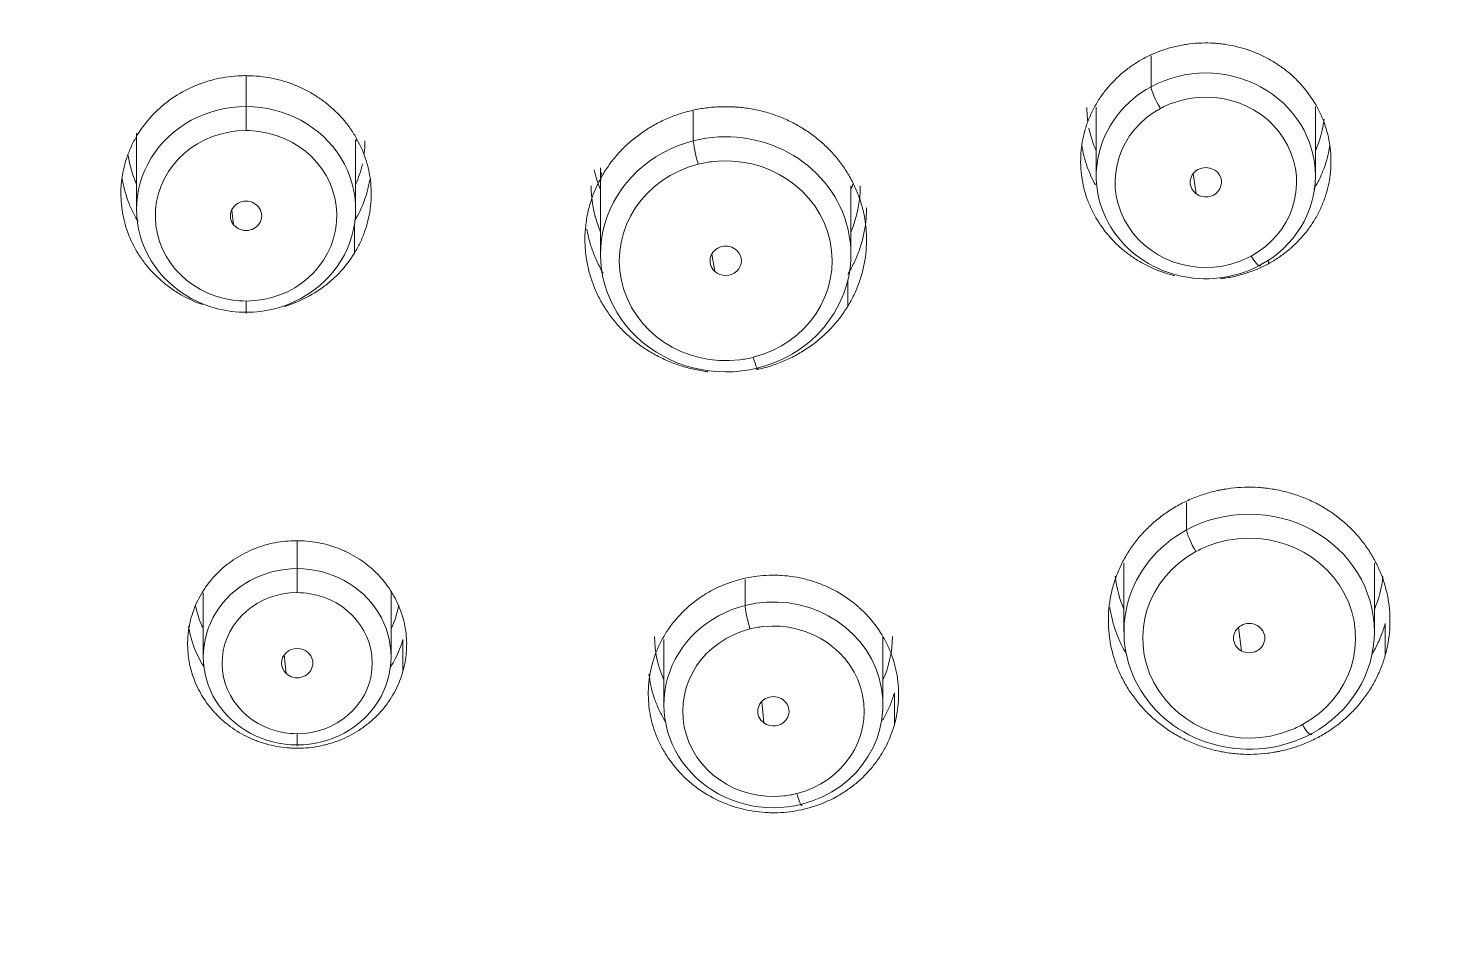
# Model space of a CAD drawing. Extents: x 3349 to 5808, y -3 to 827.
# Drawn here: x 3836.02 to 3854.1, y 498.76 to 510.29 of the extents above; entities that cross this region are included whole.
import ezdxf

# ---------------------------------------------------------------- set-up
doc = ezdxf.new("R2010")
doc.units = 0
doc.header["$LTSCALE"] = 4
doc.header["$MEASUREMENT"] = 0
doc.layers.get('0').update_dxf_attribs({"linetype": 'CONTINUOUS'})
doc.layers.add('1', color=7, linetype='CONTINUOUS')

msp = doc.modelspace()

# ---------------------------------------------------------------- linework, layer by layer
at = {"color": 7, "ltscale": 0.5}
msp.add_ellipse((3868.108, 529.628), major_axis=(-47.422, 0), ratio=0.896694, start_param=1.587359, end_param=7.826525, dxfattribs=at)
at = {"layer": '1', "color": 7, "linetype": 'Continuous', "lineweight": 13}
for p, q in [((3850.373, 509.938), (3850.373, 509.544)), ((3838.805, 509.292), (3838.805, 509.678)), ((3838.805, 508.984), (3838.805, 509.292)), ((3844.522, 509.236), (3844.522, 508.853)), ((3850.951, 508.174), (3850.913, 508.436)), ((3838.646, 507.779), (3838.621, 507.968)), ((3840.19, 507.417), (3840.19, 507.788)), ((3844.795, 507.186), (3844.758, 507.405)), ((3851.873, 507.325), (3851.873, 507.281)), ((3846.495, 506.736), (3846.495, 507.062)), ((3838.805, 506.804), (3838.805, 506.646)), ((3850.827, 504.229), (3850.827, 503.877)), ((3839.458, 503.382), (3839.458, 503.731)), ((3839.458, 503.074), (3839.458, 503.382)), ((3845.184, 503.244), (3845.184, 502.91)), ((3851.527, 502.33), (3851.49, 502.63)), ((3853.366, 502.271), (3853.366, 502.68)), ((3840.81, 502.475), (3840.81, 502.066)), ((3839.316, 502.039), (3839.292, 502.279)), ((3847.092, 501.383), (3847.092, 501.792)), ((3845.424, 501.408), (3845.396, 501.681)), ((3839.458, 501.27), (3839.458, 501.112))]:
    msp.add_line(p, q, dxfattribs=at)
at = {"layer": '1', "color": 7, "linetype": 'Continuous', "lineweight": 18}
for p, q in [((3849.673, 509.284), (3849.673, 508.405)), ((3852.473, 508.405), (3852.473, 509.291)), ((3837.405, 508.951), (3837.405, 507.976)), ((3840.205, 507.976), (3840.205, 508.865)), ((3843.336, 508.507), (3843.336, 508.277)), ((3843.336, 508.277), (3843.336, 507.401)), ((3846.536, 507.401), (3846.536, 508.277)), ((3850.027, 503.45), (3850.027, 502.575)), ((3853.227, 502.575), (3853.227, 503.45)), ((3838.258, 503.073), (3838.258, 502.254)), ((3840.658, 502.254), (3840.658, 503.086)), ((3844.146, 502.475), (3844.146, 501.639)), ((3846.946, 501.639), (3846.946, 502.503))]:
    msp.add_line(p, q, dxfattribs=at)
for centre, major_axis, ratio, start_param, end_param in [((3851.073, 508.405), (-1.4, 0), 0.939693, 2.094395, 5.235988), ((3851.073, 508.405), (-1.4, 0), 0.939693, 5.235988, 8.37758), ((3838.805, 507.976), (-1.4, 0), 0.939693, 4.712389, 7.853982), ((3838.805, 507.976), (-1.4, 0), 0.939693, 1.570796, 4.712389), ((3851.073, 509.28), (1.52, 0), 0.939693, 3.141544, 3.268533), ((3851.073, 509.28), (1.52, 0), 0.939693, 5.883123, 6.178286), ((3844.936, 507.401), (-1.6, 0), 0.939693, 1.832596, 4.974188), ((3851.073, 509.28), (1.52, 0), 0.939693, 3.329009, 3.541606), ((3838.805, 509.399), (-1.52, 0), 0.939693, 2.741612, 2.762229), ((3838.805, 508.852), (1.52, 0), 0.939693, 6.166783, 6.283169), ((3844.936, 507.401), (-1.6, 0), 0.939693, 4.974188, 8.115781), ((3838.805, 508.852), (1.52, 0), 0.939693, 3.272738, 3.541589), ((3838.805, 508.852), (1.52, 0), 0.939693, 5.883205, 6.075186), ((3844.936, 508.824), (-1.72, 0), 0.939693, 0.21425, 0.375748), ((3851.073, 508.323), (0.2, 0), 0.93973, 0.914937, 4.05653), ((3851.073, 508.323), (0.2, 0), 0.93973, 4.05653, 7.198122), ((3844.936, 508.277), (1.72, 0), 0.939693, 3.141576, 3.51734), ((3844.936, 508.824), (-1.72, 0), 0.939693, 2.765812, 2.814851), ((3844.936, 508.277), (1.72, 0), 0.939693, 5.907405, 6.283168), ((3838.805, 507.894), (0.2, 0), 0.939655, 0.653142, 3.794735), ((3838.805, 507.894), (0.2, 0), 0.939655, 3.794735, 6.936328), ((3844.936, 507.319), (0.2, 0), 0.939692, 0.783996, 3.925589), ((3844.936, 507.319), (0.2, 0), 0.939692, 3.925589, 7.067181), ((3851.627, 502.575), (-1.6, 0), 0.939693, 2.094395, 5.235988), ((3851.627, 502.575), (-1.6, 0), 0.939693, 5.235988, 8.37758), ((3839.458, 502.254), (-1.2, 0), 0.939693, 4.712389, 7.853982), ((3839.458, 502.254), (-1.2, 0), 0.939693, 1.570796, 4.712389), ((3851.627, 503.45), (1.72, 0), 0.939693, 3.244431, 3.517308), ((3851.627, 503.45), (1.72, 0), 0.939693, 5.907422, 6.178187), ((3845.546, 501.639), (-1.4, 0), 0.939693, 1.832596, 4.974188), ((3839.458, 503.13), (1.32, 0), 0.939693, 3.318356, 3.571255), ((3839.458, 503.13), (1.32, 0), 0.939693, 5.853524, 6.107452), ((3845.546, 501.639), (-1.4, 0), 0.939693, 4.974188, 8.115781), ((3851.627, 502.493), (0.2, 0), 0.939765, 1.045959, 4.187552), ((3851.627, 502.493), (0.2, 0), 0.939765, 4.187552, 7.329145), ((3845.546, 502.514), (1.52, 0), 0.939693, 3.141593, 3.541606), ((3845.546, 502.514), (1.52, 0), 0.939693, 5.883172, 6.283185), ((3839.458, 502.173), (0.2, 0.001), 0.939692, 0.782459, 3.924051), ((3839.458, 502.173), (0.2, 0.001), 0.939692, 3.924051, 7.065645), ((3845.546, 501.557), (0.2, 0), 0.93973, 0.91494, 4.056533), ((3845.546, 501.557), (0.2, 0), 0.93973, 4.056533, 7.198125)]:
    msp.add_ellipse(centre, major_axis=major_axis, ratio=ratio, start_param=start_param, end_param=end_param, dxfattribs=at)
at = {"layer": '1', "color": 7, "linetype": 'Continuous', "lineweight": 13}
for centre, major_axis, ratio, start_param, end_param in [((3850.493, 509.349), (-0.114, 0.211), 0.17101, 0.30535, 1.876146), ((3851.073, 508.323), (-1.16, 0), 0.939693, 2.094395, 5.089734), ((3851.073, 508.323), (-1.16, 0), 0.939693, 5.089734, 5.235988), ((3851.073, 508.323), (-1.16, 0), 0.939693, 5.235988, 8.231327), ((3838.805, 507.894), (-1.16, 0), 0.939693, 4.712389, 7.707728), ((3838.805, 507.894), (-1.16, 0), 0.939693, 4.566136, 4.712389), ((3838.805, 507.894), (-1.16, 0), 0.939693, 1.570796, 4.566136), ((3844.584, 508.635), (-0.059, 0.233), 0.088521, 0.338071, 1.908868), ((3844.936, 507.319), (-1.36, 0), 0.939693, 1.832596, 4.846217), ((3844.936, 508.277), (-1.6, 0), 0.939693, 6.170571, 6.283185), ((3844.936, 507.319), (-1.36, 0), 0.939693, 4.974188, 7.987809), ((3844.936, 507.319), (-1.36, 0), 0.939693, 4.846217, 4.974188), ((3851.073, 508.323), (-1.16, 0), 0.939693, 1.948142, 2.094395), ((3851.653, 507.461), (0.114, -0.211), 0.17101, 5.017739, 6.588535), ((3838.805, 507.894), (-1.16, 0), 0.939693, 1.424543, 1.570796), ((3844.936, 507.319), (-1.36, 0), 0.939693, 1.704624, 1.832596), ((3845.288, 506.167), (0.059, -0.233), 0.088521, 5.05046, 6.621257), ((3851.627, 502.493), (-1.36, 0), 0.939693, 2.094395, 5.108016), ((3850.947, 503.681), (-0.114, 0.211), 0.17101, 0.30535, 1.876146), ((3851.627, 502.493), (-1.36, 0), 0.939693, 5.235988, 8.249609), ((3851.627, 502.493), (-1.36, 0), 0.939693, 5.108016, 5.235988), ((3839.458, 502.172), (-0.96, 0), 0.939693, 4.712389, 7.683353), ((3839.458, 502.172), (-0.96, 0), 0.939693, 4.54176, 4.712389), ((3839.458, 502.172), (-0.96, 0), 0.939693, 1.570796, 4.54176), ((3845.246, 502.692), (-0.059, 0.233), 0.088521, 0.338071, 1.908868), ((3845.546, 501.557), (-1.16, 0), 0.939693, 4.827935, 4.974188), ((3845.546, 501.557), (-1.16, 0), 0.939693, 1.832596, 4.827935), ((3845.546, 501.557), (-1.16, 0), 0.939693, 4.974188, 7.969528), ((3851.627, 502.493), (-1.36, 0), 0.939693, 1.966423, 2.094395), ((3852.307, 501.468), (0.114, -0.211), 0.17101, 5.017739, 6.588535), ((3839.458, 502.172), (-0.96, 0), 0.939693, 1.400167, 1.570796), ((3845.546, 501.557), (-1.16, 0), 0.939693, 1.686342, 1.832596), ((3845.846, 500.586), (0.059, -0.233), 0.088521, 5.05046, 6.621257)]:
    msp.add_ellipse(centre, major_axis=major_axis, ratio=ratio, start_param=start_param, end_param=end_param, dxfattribs=at)
at = {"layer": '1', "color": 7, "linetype": 'Continuous', "lineweight": 18}
for points, knots in [([(3867.787, 577.688), (3866.647, 577.688), (3865.515, 577.653), (3863.272, 577.515), (3862.162, 577.412), (3858.869, 577.008), (3856.725, 576.611), (3852.571, 575.59), (3850.561, 574.967), (3847.66, 573.886), (3846.713, 573.501), (3844.859, 572.687), (3843.952, 572.258), (3841.296, 570.908), (3839.611, 569.926), (3836.42, 567.83), (3834.915, 566.716), (3832.091, 564.386), (3830.771, 563.17), (3828.317, 560.663), (3827.183, 559.372), (3825.096, 556.742), (3824.143, 555.404), (3822.412, 552.702), (3821.632, 551.339), (3820.237, 548.61), (3819.622, 547.243), (3818.545, 544.523), (3818.083, 543.17), (3817.299, 540.493), (3816.978, 539.169), (3816.461, 536.563), (3816.264, 535.281), (3815.98, 532.77), (3815.892, 531.541), (3815.811, 529.142), (3815.818, 527.973), (3815.916, 525.699), (3816.007, 524.595), (3816.256, 522.458), (3816.414, 521.425), (3816.785, 519.431), (3816.998, 518.47), (3817.466, 516.623), (3817.722, 515.737), (3818.261, 514.038), (3818.545, 513.225), (3819.13, 511.673), (3819.431, 510.933), (3820.04, 509.523), (3820.348, 508.854), (3820.961, 507.583), (3821.267, 506.982), (3821.868, 505.845), (3822.163, 505.31), (3822.737, 504.302), (3823.015, 503.83), (3823.547, 502.945), (3823.802, 502.533), (3824.284, 501.767), (3824.511, 501.413), (3825.146, 500.434), (3825.509, 499.894), (3825.951, 499.247), (3826.081, 499.059), (3826.25, 498.816), (3826.302, 498.742), (3826.373, 498.641), (3826.407, 498.593), (3826.444, 498.541), (3826.461, 498.516), (3826.47, 498.504), (3826.474, 498.498), (3826.476, 498.495), (3826.477, 498.494), (3826.477, 498.493), (3826.478, 498.493), (3826.478, 498.492), (3826.478, 498.492), (3826.478, 498.492), (3826.478, 498.492), (3826.478, 498.492), (3827.078, 497.644), (3827.7, 496.803), (3828.999, 495.145), (3829.675, 494.328), (3830.726, 493.122), (3831.082, 492.724), (3831.807, 491.933), (3832.175, 491.541), (3833.296, 490.377), (3834.063, 489.615), (3835.223, 488.48), (3835.611, 488.103), (3836.388, 487.348), (3836.776, 486.97), (3837.939, 485.83), (3838.712, 485.064), (3840.242, 483.506), (3840.999, 482.715), (3842.486, 481.1), (3843.217, 480.275), (3844.636, 478.582), (3845.326, 477.714), (3846.647, 475.926), (3847.279, 475.006), (3848.171, 473.584), (3848.459, 473.103), (3849.014, 472.126), (3849.281, 471.631), (3850.053, 470.124), (3850.528, 469.093), (3851.177, 467.513), (3851.383, 466.981), (3851.774, 465.906), (3851.96, 465.363), (3852.487, 463.722), (3852.799, 462.61), (3853.355, 460.359), (3853.598, 459.219), (3854.023, 456.919), (3854.205, 455.759), (3854.521, 453.422), (3854.655, 452.245), (3854.885, 449.88), (3854.982, 448.691), (3855.086, 447.198), (3855.109, 446.862), (3855.131, 446.52), (3855.133, 446.478), (3855.134, 446.469), (3855.134, 446.464), (3855.135, 446.449), (3855.137, 446.42), (3855.144, 446.313), (3855.159, 446.059), (3855.211, 445.197), (3855.253, 444.404), (3855.346, 442.48), (3855.397, 432.158), (3855.485, 429.491), (3855.52, 428.132), (3855.58, 425.364), (3855.605, 423.955), (3855.646, 421.087), (3855.664, 419.628), (3855.695, 416.66), (3855.708, 415.152), (3855.73, 412.085), (3855.74, 410.527), (3855.749, 408.746), (3855.75, 408.523), (3855.751, 408.297), (3855.751, 408.269), (3855.751, 408.264), (3855.751, 408.262), (3855.751, 408.258), (3855.751, 408.249), (3855.751, 408.224), (3855.752, 408.14), (3855.753, 407.942), (3855.756, 407.275), (3855.758, 406.676), (3855.764, 405.252), (3855.767, 404.322), (3855.775, 401.586), (3855.779, 399.837), (3855.785, 396.489), (3855.787, 394.889), (3855.791, 390.315), (3855.792, 387.565), (3855.793, 382.663), (3855.793, 380.511), (3855.793, 378.658)], [0, 0, 0, 0, 0.007812, 0.007812, 0.015625, 0.015625, 0.03125, 0.03125, 0.046875, 0.046875, 0.054687, 0.054687, 0.0625, 0.0625, 0.078125, 0.078125, 0.09375, 0.09375, 0.109375, 0.109375, 0.125, 0.125, 0.140625, 0.140625, 0.15625, 0.15625, 0.171875, 0.171875, 0.1875, 0.1875, 0.203125, 0.203125, 0.21875, 0.21875, 0.234375, 0.234375, 0.25, 0.25, 0.265625, 0.265625, 0.28125, 0.28125, 0.296875, 0.296875, 0.3125, 0.3125, 0.328125, 0.328125, 0.34375, 0.34375, 0.359375, 0.359375, 0.375, 0.375, 0.390625, 0.390625, 0.40625, 0.40625, 0.421875, 0.421875, 0.4375, 0.4375, 0.46875, 0.46875, 0.484375, 0.484375, 0.492187, 0.492187, 0.496094, 0.498047, 0.499023, 0.499512, 0.499756, 0.499878, 0.499939, 0.499969, 0.499985, 0.499992, 0.499996, 0.499998, 0.499998, 0.5, 0.5, 0.515625, 0.515625, 0.53125, 0.53125, 0.539062, 0.539062, 0.546875, 0.546875, 0.5625, 0.5625, 0.570312, 0.570312, 0.578125, 0.578125, 0.59375, 0.59375, 0.609375, 0.609375, 0.625, 0.625, 0.640625, 0.640625, 0.65625, 0.65625, 0.664062, 0.664062, 0.671875, 0.671875, 0.6875, 0.6875, 0.695312, 0.695312, 0.703125, 0.703125, 0.71875, 0.71875, 0.734375, 0.734375, 0.75, 0.75, 0.765625, 0.765625, 0.78125, 0.78125, 0.785156, 0.785645, 0.785706, 0.785706, 0.785767, 0.785767, 0.785889, 0.786133, 0.787109, 0.789062, 0.796875, 0.796875, 0.8125, 0.8125, 0.828125, 0.828125, 0.84375, 0.84375, 0.859375, 0.859375, 0.875, 0.875, 0.890625, 0.890625, 0.892578, 0.892822, 0.892853, 0.892853, 0.892868, 0.892868, 0.892883, 0.892944, 0.893066, 0.893555, 0.894531, 0.898437, 0.898437, 0.90625, 0.90625, 0.921875, 0.921875, 0.9375, 0.9375, 0.96875, 0.96875, 1, 1, 1, 1]), ([(3850.273, 509.903), (3850.365, 509.953), (3850.46, 509.993), (3850.608, 510.041), (3850.658, 510.054), (3850.735, 510.071), (3850.761, 510.076), (3850.812, 510.085), (3850.838, 510.089), (3850.968, 510.105), (3851.073, 510.108), (3851.203, 510.1), (3851.242, 510.097), (3851.281, 510.092), (3851.307, 510.088), (3851.321, 510.087), (3851.386, 510.076), (3851.437, 510.066), (3851.588, 510.027), (3851.686, 509.993), (3851.804, 509.938), (3851.827, 509.926), (3851.873, 509.902), (3851.896, 509.889), (3851.962, 509.85), (3852.048, 509.794), (3852.128, 509.73), (3852.185, 509.679), (3852.204, 509.662), (3852.24, 509.626), (3852.258, 509.608), (3852.345, 509.514), (3852.406, 509.434), (3852.484, 509.306), (3852.508, 509.262), (3852.541, 509.194), (3852.551, 509.171), (3852.571, 509.124), (3852.58, 509.101), (3852.622, 508.984), (3852.645, 508.888), (3852.663, 508.765), (3852.665, 508.741), (3852.669, 508.703), (3852.67, 508.691), (3852.671, 508.666), (3852.674, 508.604), (3852.673, 508.542), (3852.663, 508.395), (3852.646, 508.297), (3852.612, 508.177), (3852.604, 508.153), (3852.588, 508.105), (3852.58, 508.082), (3852.552, 508.013), (3852.511, 507.922), (3852.46, 507.836), (3852.419, 507.773), (3852.404, 507.752), (3852.374, 507.711), (3852.359, 507.691), (3852.279, 507.592), (3852.208, 507.52), (3852.11, 507.439), (3852.09, 507.423), (3852.049, 507.392), (3852.027, 507.377), (3851.963, 507.333), (3851.919, 507.306), (3851.873, 507.281)], [0, 0, 0, 0, 0.0625, 0.0625, 0.09375, 0.09375, 0.109375, 0.109375, 0.125, 0.125, 0.1875, 0.1875, 0.203125, 0.210938, 0.210938, 0.21875, 0.21875, 0.25, 0.25, 0.3125, 0.3125, 0.328125, 0.328125, 0.34375, 0.34375, 0.375, 0.40625, 0.40625, 0.421875, 0.421875, 0.4375, 0.4375, 0.5, 0.5, 0.53125, 0.53125, 0.546875, 0.546875, 0.5625, 0.5625, 0.625, 0.625, 0.640625, 0.640625, 0.648438, 0.648438, 0.65625, 0.6875, 0.6875, 0.75, 0.75, 0.765625, 0.765625, 0.78125, 0.78125, 0.8125, 0.84375, 0.84375, 0.859375, 0.859375, 0.875, 0.875, 0.9375, 0.9375, 0.953125, 0.953125, 0.96875, 0.96875, 1, 1, 1, 1]), ([(3850.674, 507.127), (3850.669, 507.129), (3850.664, 507.13), (3850.558, 507.157), (3850.46, 507.192), (3850.342, 507.247), (3850.319, 507.258), (3850.273, 507.283), (3850.25, 507.295), (3850.184, 507.334), (3850.098, 507.391), (3850.018, 507.455), (3849.961, 507.505), (3849.942, 507.523), (3849.905, 507.559), (3849.888, 507.577), (3849.801, 507.671), (3849.74, 507.751), (3849.662, 507.879), (3849.638, 507.923), (3849.605, 507.991), (3849.595, 508.014), (3849.575, 508.061), (3849.566, 508.084), (3849.524, 508.201), (3849.501, 508.297), (3849.483, 508.42), (3849.481, 508.444), (3849.477, 508.482), (3849.476, 508.494), (3849.475, 508.519), (3849.472, 508.581), (3849.473, 508.643), (3849.483, 508.791), (3849.5, 508.888), (3849.534, 509.008), (3849.541, 509.032), (3849.557, 509.08), (3849.566, 509.103), (3849.594, 509.172), (3849.635, 509.263), (3849.686, 509.349), (3849.727, 509.412), (3849.742, 509.433), (3849.772, 509.474), (3849.787, 509.494), (3849.867, 509.592), (3849.938, 509.664), (3850.036, 509.746), (3850.056, 509.762), (3850.097, 509.792), (3850.118, 509.807), (3850.183, 509.851), (3850.227, 509.878), (3850.273, 509.903)], [0, 0, 0, 0, 0.00417, 0.00417, 0.087156, 0.087156, 0.107902, 0.107902, 0.128649, 0.128649, 0.170142, 0.211635, 0.211635, 0.232381, 0.232381, 0.253128, 0.253128, 0.336113, 0.336113, 0.377606, 0.377606, 0.398353, 0.398353, 0.419099, 0.419099, 0.502085, 0.502085, 0.522832, 0.522832, 0.533205, 0.533205, 0.543578, 0.585071, 0.585071, 0.668057, 0.668057, 0.688803, 0.688803, 0.70955, 0.70955, 0.751043, 0.792535, 0.792535, 0.813282, 0.813282, 0.834028, 0.834028, 0.917014, 0.917014, 0.937761, 0.937761, 0.958507, 0.958507, 1, 1, 1, 1]), ([(3837.419, 508.933), (3837.472, 509.019), (3837.533, 509.099), (3837.636, 509.21), (3837.672, 509.246), (3837.73, 509.296), (3837.749, 509.313), (3837.79, 509.345), (3837.81, 509.361), (3837.914, 509.436), (3838.003, 509.488), (3838.12, 509.542), (3838.156, 509.558), (3838.192, 509.572), (3838.216, 509.581), (3838.229, 509.586), (3838.29, 509.608), (3838.34, 509.623), (3838.492, 509.661), (3838.594, 509.677), (3838.726, 509.685), (3838.752, 509.686), (3838.805, 509.687), (3838.831, 509.686), (3838.91, 509.684), (3839.014, 509.676), (3839.116, 509.658), (3839.193, 509.641), (3839.218, 509.635), (3839.269, 509.621), (3839.294, 509.614), (3839.419, 509.574), (3839.514, 509.533), (3839.649, 509.459), (3839.693, 509.432), (3839.757, 509.388), (3839.779, 509.373), (3839.82, 509.342), (3839.84, 509.326), (3839.938, 509.245), (3840.009, 509.173), (3840.089, 509.075), (3840.105, 509.055), (3840.127, 509.024), (3840.135, 509.014), (3840.149, 508.993), (3840.185, 508.94), (3840.216, 508.886), (3840.285, 508.754), (3840.322, 508.662), (3840.357, 508.541), (3840.363, 508.517), (3840.374, 508.468), (3840.379, 508.444), (3840.392, 508.371), (3840.404, 508.273), (3840.405, 508.174), (3840.403, 508.1), (3840.401, 508.075), (3840.397, 508.025), (3840.394, 508.001), (3840.377, 507.878), (3840.354, 507.782), (3840.312, 507.665), (3840.303, 507.642), (3840.284, 507.596), (3840.273, 507.573), (3840.241, 507.505), (3840.217, 507.46), (3840.19, 507.417)], [0, 0, 0, 0, 0.0625, 0.0625, 0.09375, 0.09375, 0.109375, 0.109375, 0.125, 0.125, 0.1875, 0.1875, 0.203125, 0.210937, 0.210937, 0.21875, 0.21875, 0.25, 0.25, 0.3125, 0.3125, 0.328125, 0.328125, 0.34375, 0.34375, 0.375, 0.40625, 0.40625, 0.421875, 0.421875, 0.4375, 0.4375, 0.5, 0.5, 0.53125, 0.53125, 0.546875, 0.546875, 0.5625, 0.5625, 0.625, 0.625, 0.640625, 0.640625, 0.648437, 0.648437, 0.65625, 0.6875, 0.6875, 0.75, 0.75, 0.765625, 0.765625, 0.78125, 0.78125, 0.8125, 0.84375, 0.84375, 0.859375, 0.859375, 0.875, 0.875, 0.9375, 0.9375, 0.953125, 0.953125, 0.96875, 0.96875, 1, 1, 1, 1]), ([(3846.495, 506.736), (3846.525, 506.784), (3846.579, 506.884), (3846.643, 507.038), (3846.676, 507.145), (3846.696, 507.227), (3846.702, 507.254), (3846.712, 507.309), (3846.717, 507.337), (3846.729, 507.42), (3846.738, 507.531), (3846.736, 507.642), (3846.731, 507.725), (3846.727, 507.766), (3846.721, 507.808), (3846.717, 507.836), (3846.715, 507.85), (3846.703, 507.919), (3846.678, 508.028), (3846.624, 508.186), (3846.577, 508.288), (3846.538, 508.364), (3846.524, 508.389), (3846.495, 508.438), (3846.48, 508.462), (3846.434, 508.533), (3846.367, 508.624), (3846.291, 508.709), (3846.231, 508.77), (3846.21, 508.79), (3846.168, 508.829), (3846.146, 508.848), (3846.079, 508.903), (3845.987, 508.973), (3845.839, 509.063), (3845.734, 509.114), (3845.653, 509.149), (3845.626, 509.16), (3845.571, 509.18), (3845.543, 509.19), (3845.46, 509.217), (3845.347, 509.248), (3845.231, 509.268), (3845.144, 509.279), (3845.114, 509.282), (3845.07, 509.285), (3845.055, 509.286), (3845.025, 509.288), (3844.951, 509.291), (3844.819, 509.289), (3844.644, 509.271), (3844.529, 509.247), (3844.443, 509.226), (3844.415, 509.218), (3844.358, 509.201), (3844.33, 509.192), (3844.248, 509.163), (3844.14, 509.119), (3844.037, 509.065), (3843.962, 509.021), (3843.937, 509.006), (3843.889, 508.974), (3843.865, 508.957), (3843.794, 508.906), (3843.705, 508.835), (3843.623, 508.755), (3843.565, 508.693), (3843.546, 508.671), (3843.509, 508.628), (3843.491, 508.605), (3843.439, 508.537), (3843.407, 508.49), (3843.377, 508.441)], [0, 0, 0, 0, 0.03125, 0.0625, 0.09375, 0.09375, 0.109375, 0.109375, 0.125, 0.125, 0.15625, 0.1875, 0.1875, 0.203125, 0.210938, 0.210938, 0.21875, 0.21875, 0.25, 0.28125, 0.3125, 0.3125, 0.328125, 0.328125, 0.34375, 0.34375, 0.375, 0.40625, 0.40625, 0.421875, 0.421875, 0.4375, 0.4375, 0.46875, 0.5, 0.53125, 0.53125, 0.546875, 0.546875, 0.5625, 0.5625, 0.59375, 0.625, 0.625, 0.640625, 0.640625, 0.648438, 0.648438, 0.65625, 0.6875, 0.71875, 0.75, 0.75, 0.765625, 0.765625, 0.78125, 0.78125, 0.8125, 0.84375, 0.84375, 0.859375, 0.859375, 0.875, 0.875, 0.90625, 0.9375, 0.9375, 0.953125, 0.953125, 0.96875, 0.96875, 1, 1, 1, 1]), ([(3838.246, 506.759), (3838.162, 506.789), (3838.082, 506.824), (3837.96, 506.891), (3837.916, 506.918), (3837.852, 506.962), (3837.831, 506.977), (3837.789, 507.008), (3837.769, 507.024), (3837.671, 507.105), (3837.6, 507.177), (3837.52, 507.275), (3837.504, 507.296), (3837.482, 507.326), (3837.474, 507.337), (3837.46, 507.358), (3837.425, 507.41), (3837.393, 507.464), (3837.324, 507.597), (3837.287, 507.689), (3837.252, 507.809), (3837.246, 507.834), (3837.235, 507.882), (3837.23, 507.906), (3837.217, 507.98), (3837.206, 508.077), (3837.204, 508.176), (3837.206, 508.25), (3837.208, 508.275), (3837.212, 508.325), (3837.215, 508.35), (3837.232, 508.472), (3837.255, 508.568), (3837.297, 508.685), (3837.306, 508.708), (3837.326, 508.754), (3837.336, 508.777), (3837.368, 508.846), (3837.393, 508.89), (3837.419, 508.933)], [0, 0, 0, 0, 0.09602, 0.09602, 0.152518, 0.152518, 0.180768, 0.180768, 0.209017, 0.209017, 0.322015, 0.322015, 0.350264, 0.350264, 0.364389, 0.364389, 0.378514, 0.435012, 0.435012, 0.54801, 0.54801, 0.576259, 0.576259, 0.604509, 0.604509, 0.661007, 0.717506, 0.717506, 0.745756, 0.745756, 0.774005, 0.774005, 0.887002, 0.887002, 0.915252, 0.915252, 0.943501, 0.943501, 1, 1, 1, 1]), ([(3849.488, 508.796), (3849.495, 508.751), (3849.504, 508.706), (3849.518, 508.649), (3849.521, 508.637), (3849.527, 508.613), (3849.531, 508.601), (3849.542, 508.565), (3849.55, 508.541), (3849.586, 508.439), (3849.621, 508.362), (3849.662, 508.289)], [0, 0, 0, 0, 0.256624, 0.256624, 0.325982, 0.325982, 0.395339, 0.395339, 0.534055, 0.534055, 1, 1, 1, 1]), ([(3852.453, 508.234), (3852.472, 508.266), (3852.491, 508.298), (3852.52, 508.353), (3852.531, 508.376), (3852.552, 508.422), (3852.561, 508.445), (3852.589, 508.515), (3852.621, 508.609), (3852.643, 508.705), (3852.654, 508.767), (3852.656, 508.781), (3852.658, 508.794)], [0, 0, 0, 0, 0.185282, 0.185282, 0.309799, 0.309799, 0.434317, 0.434317, 0.683352, 0.932386, 0.932386, 1, 1, 1, 1]), ([(3843.377, 508.441), (3843.348, 508.393), (3843.294, 508.294), (3843.229, 508.139), (3843.197, 508.032), (3843.177, 507.951), (3843.171, 507.923), (3843.16, 507.868), (3843.155, 507.84), (3843.144, 507.757), (3843.134, 507.647), (3843.136, 507.536), (3843.142, 507.453), (3843.146, 507.411), (3843.151, 507.369), (3843.156, 507.342), (3843.158, 507.328), (3843.17, 507.259), (3843.195, 507.15), (3843.249, 506.991), (3843.295, 506.889), (3843.334, 506.814), (3843.348, 506.789), (3843.377, 506.74), (3843.392, 506.715), (3843.439, 506.644), (3843.506, 506.553), (3843.581, 506.468), (3843.642, 506.407), (3843.662, 506.387), (3843.705, 506.348), (3843.727, 506.329), (3843.794, 506.274), (3843.886, 506.204), (3844.034, 506.114), (3844.138, 506.063), (3844.219, 506.028), (3844.247, 506.017), (3844.302, 505.996), (3844.329, 505.986), (3844.413, 505.959), (3844.526, 505.929), (3844.641, 505.908), (3844.702, 505.901), (3844.705, 505.9), (3844.708, 505.9)], [0, 0, 0, 0, 0.049882, 0.099763, 0.149645, 0.149645, 0.174585, 0.174585, 0.199526, 0.199526, 0.249408, 0.299289, 0.299289, 0.32423, 0.3367, 0.3367, 0.349171, 0.349171, 0.399052, 0.448934, 0.498815, 0.498815, 0.523756, 0.523756, 0.548697, 0.548697, 0.598578, 0.64846, 0.64846, 0.673401, 0.673401, 0.698341, 0.698341, 0.748223, 0.798104, 0.847986, 0.847986, 0.872927, 0.872927, 0.897868, 0.897868, 0.947749, 0.997631, 0.997631, 1, 1, 1, 1]), ([(3837.221, 508.369), (3837.223, 508.36), (3837.224, 508.351), (3837.235, 508.292), (3837.246, 508.244), (3837.273, 508.149), (3837.289, 508.102), (3837.316, 508.032), (3837.326, 508.009), (3837.347, 507.964), (3837.358, 507.941), (3837.387, 507.885), (3837.406, 507.852), (3837.426, 507.82)], [0, 0, 0, 0, 0.047764, 0.047764, 0.301829, 0.301829, 0.555894, 0.555894, 0.682926, 0.682926, 0.809959, 0.809959, 1, 1, 1, 1]), ([(3840.19, 507.826), (3840.243, 507.913), (3840.286, 508.003), (3840.336, 508.143), (3840.351, 508.191), (3840.369, 508.264), (3840.374, 508.288), (3840.381, 508.326), (3840.384, 508.339), (3840.386, 508.353)], [0, 0, 0, 0, 0.530293, 0.530293, 0.795439, 0.795439, 0.928013, 0.928013, 1, 1, 1, 1]), ([(3846.495, 507.144), (3846.525, 507.193), (3846.579, 507.293), (3846.643, 507.447), (3846.676, 507.554), (3846.696, 507.636), (3846.702, 507.664), (3846.712, 507.719), (3846.717, 507.747), (3846.729, 507.83), (3846.735, 507.904), (3846.736, 507.978), (3846.736, 507.997)], [0, 0, 0, 0, 0.187301, 0.374602, 0.561903, 0.561903, 0.655553, 0.655553, 0.749204, 0.749204, 0.936505, 1, 1, 1, 1]), ([(3843.16, 507.724), (3843.17, 507.669), (3843.182, 507.614), (3843.213, 507.507), (3843.231, 507.454), (3843.272, 507.35), (3843.295, 507.299), (3843.334, 507.223), (3843.348, 507.198), (3843.365, 507.17), (3843.367, 507.167), (3843.369, 507.164)], [0, 0, 0, 0, 0.279546, 0.279546, 0.559933, 0.559933, 0.84032, 0.84032, 0.980514, 0.980514, 1, 1, 1, 1]), ([(3840.19, 507.417), (3840.137, 507.331), (3840.076, 507.25), (3839.973, 507.139), (3839.937, 507.104), (3839.879, 507.053), (3839.86, 507.037), (3839.819, 507.004), (3839.799, 506.989), (3839.695, 506.914), (3839.606, 506.862), (3839.489, 506.807), (3839.454, 506.792), (3839.417, 506.777), (3839.393, 506.768), (3839.38, 506.763), (3839.344, 506.75), (3839.319, 506.742), (3839.294, 506.735)], [0, 0, 0, 0, 0.266756, 0.266756, 0.400133, 0.400133, 0.466822, 0.466822, 0.533511, 0.533511, 0.800267, 0.800267, 0.866956, 0.9003, 0.9003, 0.933644, 0.933644, 1, 1, 1, 1]), ([(3851.873, 507.281), (3851.781, 507.231), (3851.686, 507.191), (3851.538, 507.143), (3851.488, 507.13), (3851.411, 507.113), (3851.385, 507.108), (3851.333, 507.099), (3851.307, 507.095), (3851.274, 507.091), (3851.267, 507.09), (3851.259, 507.089)], [0, 0, 0, 0, 0.482626, 0.482626, 0.723939, 0.723939, 0.844595, 0.844595, 0.965251, 0.965251, 1, 1, 1, 1]), ([(3845.319, 505.924), (3845.346, 505.93), (3845.373, 505.936), (3845.429, 505.95), (3845.458, 505.958), (3845.514, 505.975), (3845.542, 505.984), (3845.625, 506.013), (3845.732, 506.057), (3845.835, 506.111), (3845.91, 506.155), (3845.935, 506.171), (3845.984, 506.203), (3846.008, 506.219), (3846.078, 506.27), (3846.168, 506.342), (3846.249, 506.421), (3846.308, 506.484), (3846.326, 506.505), (3846.363, 506.549), (3846.381, 506.571), (3846.433, 506.64), (3846.465, 506.687), (3846.495, 506.736)], [0, 0, 0, 0, 0.056214, 0.056214, 0.115201, 0.115201, 0.174188, 0.174188, 0.292161, 0.410134, 0.410134, 0.469121, 0.469121, 0.528107, 0.528107, 0.64608, 0.764054, 0.764054, 0.82304, 0.82304, 0.882027, 0.882027, 1, 1, 1, 1]), ([(3853.366, 502.271), (3853.381, 502.326), (3853.406, 502.435), (3853.426, 502.601), (3853.428, 502.713), (3853.425, 502.797), (3853.424, 502.825), (3853.419, 502.881), (3853.416, 502.909), (3853.404, 502.992), (3853.383, 503.102), (3853.351, 503.209), (3853.323, 503.288), (3853.307, 503.327), (3853.291, 503.366), (3853.279, 503.392), (3853.273, 503.405), (3853.242, 503.469), (3853.189, 503.569), (3853.093, 503.709), (3853.02, 503.797), (3852.962, 503.86), (3852.942, 503.881), (3852.9, 503.921), (3852.879, 503.941), (3852.815, 503.998), (3852.725, 504.071), (3852.629, 504.134), (3852.554, 504.178), (3852.529, 504.193), (3852.477, 504.22), (3852.45, 504.233), (3852.371, 504.271), (3852.263, 504.315), (3852.095, 504.366), (3851.98, 504.39), (3851.893, 504.404), (3851.863, 504.408), (3851.804, 504.415), (3851.775, 504.417), (3851.687, 504.423), (3851.569, 504.425), (3851.452, 504.416), (3851.365, 504.405), (3851.336, 504.401), (3851.292, 504.393), (3851.277, 504.391), (3851.248, 504.385), (3851.176, 504.37), (3851.048, 504.336), (3850.885, 504.275), (3850.78, 504.224), (3850.703, 504.182), (3850.677, 504.167), (3850.628, 504.137), (3850.603, 504.121), (3850.532, 504.073), (3850.44, 504.004), (3850.355, 503.926), (3850.295, 503.865), (3850.275, 503.844), (3850.236, 503.802), (3850.218, 503.78), (3850.164, 503.713), (3850.097, 503.622), (3850.04, 503.525), (3850.001, 503.45), (3849.988, 503.424), (3849.965, 503.373), (3849.954, 503.347), (3849.922, 503.268), (3849.904, 503.214), (3849.889, 503.16)], [0, 0, 0, 0, 0.03125, 0.0625, 0.09375, 0.09375, 0.109375, 0.109375, 0.125, 0.125, 0.15625, 0.1875, 0.1875, 0.203125, 0.210937, 0.210937, 0.21875, 0.21875, 0.25, 0.28125, 0.3125, 0.3125, 0.328125, 0.328125, 0.34375, 0.34375, 0.375, 0.40625, 0.40625, 0.421875, 0.421875, 0.4375, 0.4375, 0.46875, 0.5, 0.53125, 0.53125, 0.546875, 0.546875, 0.5625, 0.5625, 0.59375, 0.625, 0.625, 0.640625, 0.640625, 0.648437, 0.648437, 0.65625, 0.6875, 0.71875, 0.75, 0.75, 0.765625, 0.765625, 0.78125, 0.78125, 0.8125, 0.84375, 0.84375, 0.859375, 0.859375, 0.875, 0.875, 0.90625, 0.9375, 0.9375, 0.953125, 0.953125, 0.96875, 0.96875, 1, 1, 1, 1]), ([(3838.105, 502.759), (3838.129, 502.843), (3838.161, 502.924), (3838.222, 503.04), (3838.244, 503.078), (3838.281, 503.134), (3838.293, 503.152), (3838.319, 503.188), (3838.333, 503.205), (3838.403, 503.291), (3838.465, 503.354), (3838.551, 503.426), (3838.569, 503.439), (3838.605, 503.467), (3838.623, 503.48), (3838.68, 503.518), (3838.718, 503.541), (3838.837, 503.606), (3838.92, 503.641), (3839.029, 503.676), (3839.051, 503.683), (3839.095, 503.695), (3839.117, 503.7), (3839.184, 503.715), (3839.274, 503.73), (3839.365, 503.737), (3839.434, 503.739), (3839.457, 503.739), (3839.503, 503.738), (3839.526, 503.738), (3839.641, 503.73), (3839.731, 503.716), (3839.863, 503.682), (3839.907, 503.669), (3839.972, 503.646), (3839.993, 503.637), (3840.035, 503.62), (3840.056, 503.611), (3840.159, 503.563), (3840.236, 503.517), (3840.327, 503.451), (3840.345, 503.437), (3840.38, 503.409), (3840.398, 503.394), (3840.448, 503.349), (3840.48, 503.318), (3840.57, 503.221), (3840.623, 503.15), (3840.681, 503.055), (3840.692, 503.036), (3840.713, 502.997), (3840.723, 502.978), (3840.751, 502.918), (3840.785, 502.838), (3840.81, 502.755), (3840.826, 502.691), (3840.831, 502.67), (3840.839, 502.627), (3840.842, 502.605), (3840.858, 502.497), (3840.861, 502.411), (3840.853, 502.303), (3840.851, 502.281), (3840.846, 502.238), (3840.843, 502.216), (3840.832, 502.151), (3840.822, 502.108), (3840.81, 502.066)], [0, 0, 0, 0, 0.0625, 0.0625, 0.09375, 0.09375, 0.109375, 0.109375, 0.125, 0.125, 0.1875, 0.1875, 0.203125, 0.203125, 0.21875, 0.21875, 0.25, 0.25, 0.3125, 0.3125, 0.328125, 0.328125, 0.34375, 0.34375, 0.375, 0.40625, 0.40625, 0.421875, 0.421875, 0.4375, 0.4375, 0.5, 0.5, 0.53125, 0.53125, 0.546875, 0.546875, 0.5625, 0.5625, 0.625, 0.625, 0.640625, 0.640625, 0.65625, 0.65625, 0.6875, 0.6875, 0.75, 0.75, 0.765625, 0.765625, 0.78125, 0.78125, 0.8125, 0.84375, 0.84375, 0.859375, 0.859375, 0.875, 0.875, 0.9375, 0.9375, 0.953125, 0.953125, 0.96875, 0.96875, 1, 1, 1, 1]), ([(3844.001, 502.175), (3844.028, 502.272), (3844.065, 502.364), (3844.134, 502.497), (3844.159, 502.541), (3844.201, 502.604), (3844.215, 502.625), (3844.245, 502.666), (3844.261, 502.686), (3844.341, 502.785), (3844.412, 502.857), (3844.51, 502.938), (3844.54, 502.962), (3844.572, 502.985), (3844.593, 503), (3844.603, 503.008), (3844.657, 503.044), (3844.701, 503.071), (3844.837, 503.145), (3844.931, 503.185), (3845.056, 503.225), (3845.081, 503.233), (3845.132, 503.246), (3845.157, 503.253), (3845.234, 503.269), (3845.337, 503.287), (3845.441, 503.295), (3845.519, 503.297), (3845.545, 503.297), (3845.598, 503.297), (3845.624, 503.296), (3845.756, 503.287), (3845.859, 503.271), (3846.01, 503.232), (3846.06, 503.217), (3846.134, 503.191), (3846.158, 503.181), (3846.206, 503.161), (3846.23, 503.151), (3846.348, 503.096), (3846.436, 503.043), (3846.54, 502.968), (3846.56, 502.952), (3846.591, 502.928), (3846.601, 502.919), (3846.62, 502.903), (3846.669, 502.861), (3846.714, 502.816), (3846.817, 502.704), (3846.878, 502.624), (3846.944, 502.515), (3846.957, 502.493), (3846.981, 502.449), (3846.992, 502.427), (3847.025, 502.359), (3847.063, 502.267), (3847.092, 502.171), (3847.11, 502.099), (3847.115, 502.074), (3847.125, 502.025), (3847.129, 502), (3847.146, 501.877), (3847.149, 501.778), (3847.141, 501.654), (3847.139, 501.629), (3847.133, 501.58), (3847.129, 501.555), (3847.116, 501.481), (3847.105, 501.432), (3847.092, 501.383)], [0, 0, 0, 0, 0.0625, 0.0625, 0.09375, 0.09375, 0.109375, 0.109375, 0.125, 0.125, 0.1875, 0.1875, 0.203125, 0.210937, 0.210937, 0.21875, 0.21875, 0.25, 0.25, 0.3125, 0.3125, 0.328125, 0.328125, 0.34375, 0.34375, 0.375, 0.40625, 0.40625, 0.421875, 0.421875, 0.4375, 0.4375, 0.5, 0.5, 0.53125, 0.53125, 0.546875, 0.546875, 0.5625, 0.5625, 0.625, 0.625, 0.640625, 0.640625, 0.648438, 0.648438, 0.65625, 0.6875, 0.6875, 0.75, 0.75, 0.765625, 0.765625, 0.78125, 0.78125, 0.8125, 0.84375, 0.84375, 0.859375, 0.859375, 0.875, 0.875, 0.9375, 0.9375, 0.953125, 0.953125, 0.96875, 0.96875, 1, 1, 1, 1]), ([(3849.889, 503.16), (3849.873, 503.105), (3849.848, 502.996), (3849.828, 502.83), (3849.826, 502.719), (3849.829, 502.635), (3849.831, 502.607), (3849.836, 502.55), (3849.839, 502.522), (3849.85, 502.439), (3849.871, 502.329), (3849.904, 502.222), (3849.932, 502.143), (3849.947, 502.104), (3849.964, 502.064), (3849.975, 502.039), (3849.981, 502.026), (3850.012, 501.961), (3850.066, 501.862), (3850.161, 501.721), (3850.234, 501.634), (3850.293, 501.57), (3850.313, 501.549), (3850.354, 501.509), (3850.375, 501.489), (3850.44, 501.431), (3850.529, 501.359), (3850.625, 501.295), (3850.7, 501.251), (3850.726, 501.237), (3850.778, 501.209), (3850.804, 501.196), (3850.884, 501.159), (3850.992, 501.114), (3851.159, 501.062), (3851.274, 501.038), (3851.362, 501.024), (3851.391, 501.021), (3851.45, 501.014), (3851.48, 501.011), (3851.568, 501.006), (3851.685, 501.004), (3851.802, 501.013), (3851.89, 501.023), (3851.919, 501.028), (3851.963, 501.035), (3851.977, 501.038), (3852.006, 501.043), (3852.079, 501.058), (3852.206, 501.093), (3852.37, 501.154), (3852.475, 501.205), (3852.552, 501.247), (3852.577, 501.262), (3852.627, 501.292), (3852.651, 501.308), (3852.723, 501.357), (3852.815, 501.426), (3852.899, 501.503), (3852.96, 501.564), (3852.98, 501.585), (3853.018, 501.628), (3853.037, 501.65), (3853.091, 501.717), (3853.158, 501.809), (3853.215, 501.906), (3853.254, 501.981), (3853.266, 502.006), (3853.29, 502.058), (3853.301, 502.084), (3853.332, 502.163), (3853.35, 502.217), (3853.366, 502.271)], [0, 0, 0, 0, 0.03125, 0.0625, 0.09375, 0.09375, 0.109375, 0.109375, 0.125, 0.125, 0.15625, 0.1875, 0.1875, 0.203125, 0.210938, 0.210938, 0.21875, 0.21875, 0.25, 0.28125, 0.3125, 0.3125, 0.328125, 0.328125, 0.34375, 0.34375, 0.375, 0.40625, 0.40625, 0.421875, 0.421875, 0.4375, 0.4375, 0.46875, 0.5, 0.53125, 0.53125, 0.546875, 0.546875, 0.5625, 0.5625, 0.59375, 0.625, 0.625, 0.640625, 0.640625, 0.648438, 0.648438, 0.65625, 0.6875, 0.71875, 0.75, 0.75, 0.765625, 0.765625, 0.78125, 0.78125, 0.8125, 0.84375, 0.84375, 0.859375, 0.859375, 0.875, 0.875, 0.90625, 0.9375, 0.9375, 0.953125, 0.953125, 0.96875, 0.96875, 1, 1, 1, 1]), ([(3849.846, 502.885), (3849.853, 502.836), (3849.862, 502.788), (3849.887, 502.686), (3849.904, 502.632), (3849.932, 502.553), (3849.947, 502.513), (3849.964, 502.474), (3849.975, 502.448), (3849.981, 502.435), (3850.01, 502.375), (3850.034, 502.329), (3850.061, 502.285)], [0, 0, 0, 0, 0.231743, 0.231743, 0.495386, 0.495386, 0.627208, 0.693119, 0.693119, 0.75903, 0.75903, 1, 1, 1, 1]), ([(3840.81, 502.066), (3840.786, 501.981), (3840.754, 501.9), (3840.693, 501.784), (3840.671, 501.746), (3840.635, 501.691), (3840.622, 501.672), (3840.596, 501.636), (3840.582, 501.619), (3840.512, 501.532), (3840.45, 501.469), (3840.364, 501.398), (3840.346, 501.384), (3840.31, 501.357), (3840.292, 501.344), (3840.236, 501.306), (3840.197, 501.282), (3840.078, 501.217), (3839.995, 501.182), (3839.886, 501.147), (3839.864, 501.14), (3839.82, 501.128), (3839.798, 501.123), (3839.731, 501.108), (3839.641, 501.093), (3839.55, 501.086), (3839.481, 501.084), (3839.458, 501.084), (3839.412, 501.085), (3839.389, 501.086), (3839.274, 501.093), (3839.184, 501.107), (3839.052, 501.141), (3839.008, 501.155), (3838.943, 501.178), (3838.922, 501.186), (3838.88, 501.204), (3838.859, 501.213), (3838.756, 501.261), (3838.679, 501.307), (3838.588, 501.373), (3838.57, 501.387), (3838.535, 501.415), (3838.518, 501.43), (3838.467, 501.475), (3838.435, 501.506), (3838.345, 501.604), (3838.292, 501.674), (3838.234, 501.769), (3838.223, 501.789), (3838.202, 501.827), (3838.192, 501.847), (3838.164, 501.906), (3838.13, 501.987), (3838.105, 502.07), (3838.089, 502.134), (3838.085, 502.155), (3838.076, 502.198), (3838.073, 502.22), (3838.058, 502.328), (3838.055, 502.414), (3838.062, 502.522), (3838.064, 502.544), (3838.069, 502.587), (3838.072, 502.609), (3838.084, 502.674), (3838.093, 502.716), (3838.105, 502.759)], [0, 0, 0, 0, 0.0625, 0.0625, 0.09375, 0.09375, 0.109375, 0.109375, 0.125, 0.125, 0.1875, 0.1875, 0.203125, 0.203125, 0.21875, 0.21875, 0.25, 0.25, 0.3125, 0.3125, 0.328125, 0.328125, 0.34375, 0.34375, 0.375, 0.40625, 0.40625, 0.421875, 0.421875, 0.4375, 0.4375, 0.5, 0.5, 0.53125, 0.53125, 0.546875, 0.546875, 0.5625, 0.5625, 0.625, 0.625, 0.640625, 0.640625, 0.65625, 0.65625, 0.6875, 0.6875, 0.75, 0.75, 0.765625, 0.765625, 0.78125, 0.78125, 0.8125, 0.84375, 0.84375, 0.859375, 0.859375, 0.875, 0.875, 0.9375, 0.9375, 0.953125, 0.953125, 0.96875, 0.96875, 1, 1, 1, 1]), ([(3838.071, 502.646), (3838.076, 502.605), (3838.084, 502.565), (3838.104, 502.483), (3838.117, 502.441), (3838.146, 502.358), (3838.163, 502.318), (3838.201, 502.238), (3838.222, 502.199), (3838.253, 502.147), (3838.262, 502.133), (3838.271, 502.119)], [0, 0, 0, 0, 0.219083, 0.219083, 0.450672, 0.450672, 0.68226, 0.68226, 0.913849, 0.913849, 1, 1, 1, 1]), ([(3853.193, 502.279), (3853.21, 502.307), (3853.226, 502.335), (3853.254, 502.389), (3853.266, 502.415), (3853.29, 502.466), (3853.301, 502.492), (3853.332, 502.572), (3853.35, 502.626), (3853.366, 502.68)], [0, 0, 0, 0, 0.222999, 0.222999, 0.417249, 0.417249, 0.611499, 0.611499, 1, 1, 1, 1]), ([(3840.653, 502.127), (3840.674, 502.16), (3840.694, 502.194), (3840.733, 502.268), (3840.751, 502.308), (3840.784, 502.391), (3840.798, 502.432), (3840.81, 502.475)], [0, 0, 0, 0, 0.311294, 0.311294, 0.655647, 0.655647, 1, 1, 1, 1]), ([(3847.092, 501.383), (3847.064, 501.286), (3847.027, 501.194), (3846.958, 501.06), (3846.933, 501.017), (3846.891, 500.954), (3846.877, 500.933), (3846.847, 500.891), (3846.831, 500.871), (3846.751, 500.773), (3846.68, 500.7), (3846.582, 500.619), (3846.552, 500.595), (3846.521, 500.572), (3846.5, 500.557), (3846.489, 500.549), (3846.435, 500.513), (3846.391, 500.486), (3846.256, 500.412), (3846.161, 500.371), (3846.036, 500.331), (3846.011, 500.323), (3845.96, 500.31), (3845.935, 500.304), (3845.858, 500.287), (3845.756, 500.269), (3845.652, 500.261), (3845.573, 500.259), (3845.547, 500.259), (3845.494, 500.26), (3845.468, 500.261), (3845.336, 500.269), (3845.234, 500.286), (3845.082, 500.324), (3845.032, 500.34), (3844.958, 500.366), (3844.934, 500.376), (3844.886, 500.396), (3844.862, 500.406), (3844.745, 500.461), (3844.656, 500.514), (3844.552, 500.59), (3844.532, 500.605), (3844.502, 500.63), (3844.492, 500.638), (3844.472, 500.655), (3844.423, 500.697), (3844.378, 500.742), (3844.275, 500.854), (3844.214, 500.934), (3844.148, 501.043), (3844.135, 501.065), (3844.111, 501.109), (3844.1, 501.132), (3844.067, 501.2), (3844.029, 501.292), (3844, 501.387), (3843.982, 501.46), (3843.977, 501.484), (3843.967, 501.534), (3843.963, 501.558), (3843.946, 501.682), (3843.943, 501.781), (3843.951, 501.904), (3843.953, 501.929), (3843.959, 501.979), (3843.963, 502.004), (3843.976, 502.078), (3843.987, 502.127), (3844.001, 502.175)], [0, 0, 0, 0, 0.0625, 0.0625, 0.09375, 0.09375, 0.109375, 0.109375, 0.125, 0.125, 0.1875, 0.1875, 0.203125, 0.210937, 0.210937, 0.21875, 0.21875, 0.25, 0.25, 0.3125, 0.3125, 0.328125, 0.328125, 0.34375, 0.34375, 0.375, 0.40625, 0.40625, 0.421875, 0.421875, 0.4375, 0.4375, 0.5, 0.5, 0.53125, 0.53125, 0.546875, 0.546875, 0.5625, 0.5625, 0.625, 0.625, 0.640625, 0.640625, 0.648437, 0.648437, 0.65625, 0.6875, 0.6875, 0.75, 0.75, 0.765625, 0.765625, 0.78125, 0.78125, 0.8125, 0.84375, 0.84375, 0.859375, 0.859375, 0.875, 0.875, 0.9375, 0.9375, 0.953125, 0.953125, 0.96875, 0.96875, 1, 1, 1, 1]), ([(3843.955, 502.032), (3843.957, 502.019), (3843.958, 502.007), (3843.967, 501.945), (3843.976, 501.896), (3844, 501.799), (3844.014, 501.751), (3844.039, 501.68), (3844.048, 501.657), (3844.068, 501.61), (3844.078, 501.587), (3844.111, 501.519), (3844.134, 501.474), (3844.16, 501.431)], [0, 0, 0, 0, 0.060709, 0.060709, 0.295562, 0.295562, 0.530414, 0.530414, 0.64784, 0.64784, 0.765266, 0.765266, 1, 1, 1, 1]), ([(3846.942, 501.442), (3846.955, 501.465), (3846.968, 501.488), (3846.992, 501.533), (3847.003, 501.556), (3847.024, 501.602), (3847.034, 501.625), (3847.062, 501.696), (3847.078, 501.744), (3847.092, 501.792)], [0, 0, 0, 0, 0.206979, 0.206979, 0.405234, 0.405234, 0.603489, 0.603489, 1, 1, 1, 1])]:
    msp.add_open_spline(points, degree=3, knots=knots, dxfattribs=at)
at = {"layer": '1', "color": 7, "linetype": 'Continuous', "lineweight": 13}
msp.add_open_spline([(3856.243, 378.657), (3856.244, 379.076), (3856.252, 381.175), (3856.263, 384.79), (3856.276, 389.37), (3856.285, 393.539), (3856.29, 397.344), (3856.293, 400.81), (3856.292, 403.96), (3856.288, 406.866), (3856.282, 409.65), (3856.272, 412.425), (3856.258, 415.229), (3856.24, 418.032), (3856.216, 420.829), (3856.185, 423.701), (3856.138, 426.779), (3856.065, 430.144), (3855.948, 442.769), (3855.768, 446.455), (3855.513, 449.996), (3855.185, 453.245), (3854.787, 456.167), (3854.327, 458.792), (3853.814, 461.149), (3853.262, 463.259), (3852.683, 465.152), (3852.076, 466.884), (3851.421, 468.532), (3850.696, 470.153), (3849.897, 471.749), (3849.031, 473.299), (3848.087, 474.822), (3847.026, 476.381), (3845.799, 478.03), (3844.402, 479.759), (3842.891, 481.494), (3841.363, 483.145), (3839.903, 484.653), (3838.553, 486.005), (3837.32, 487.217), (3836.199, 488.305), (3835.186, 489.289), (3834.272, 490.188), (3833.435, 491.027), (3832.645, 491.844), (3831.866, 492.678), (3831.067, 493.564), (3830.229, 494.533), (3829.346, 495.6), (3828.427, 496.77), (3827.474, 498.051), (3826.48, 499.46), (3825.431, 501.025), (3824.316, 502.772), (3823.142, 504.733), (3821.946, 506.915), (3820.809, 509.247), (3819.817, 511.573), (3819.017, 513.744), (3818.397, 515.693), (3817.922, 517.432), (3817.558, 518.988), (3817.281, 520.381), (3817.071, 521.631), (3816.911, 522.763), (3816.788, 523.81), (3816.693, 524.815), (3816.62, 525.831), (3816.567, 526.918), (3816.538, 528.124), (3816.545, 529.466), (3816.596, 530.887), (3816.691, 532.29), (3816.82, 533.604), (3816.974, 534.833), (3817.155, 536.029), (3817.373, 537.249), (3817.641, 538.54), (3817.974, 539.935), (3818.39, 541.453), (3818.908, 543.103), (3819.546, 544.888), (3820.332, 546.817), (3821.297, 548.901), (3822.484, 551.153), (3823.943, 553.58), (3825.735, 556.181), (3827.909, 558.912), (3830.445, 561.646), (3833.204, 564.194), (3835.985, 566.405), (3838.636, 568.238), (3841.105, 569.737), (3843.392, 570.968), (3845.505, 571.98), (3847.449, 572.811), (3849.233, 573.496), (3850.879, 574.065), (3852.406, 574.54), (3853.82, 574.936), (3855.123, 575.264), (3856.318, 575.536), (3857.414, 575.76), (3858.419, 575.945), (3859.34, 576.097), (3860.183, 576.222), (3860.955, 576.325), (3861.66, 576.409), (3862.305, 576.478), (3862.896, 576.535), (3863.437, 576.58), (3863.932, 576.618), (3864.386, 576.648), (3864.801, 576.672), (3865.18, 576.691), (3865.524, 576.707), (3865.837, 576.719), (3866.12, 576.728), (3866.377, 576.735), (3866.608, 576.741), (3866.815, 576.745), (3866.999, 576.748), (3867.166, 576.75), (3867.323, 576.751), (3867.478, 576.752), (3867.632, 576.753), (3867.735, 576.753), (3867.787, 576.753)], degree=3, knots=[0, 0, 0, 0, 0.005332, 0.026657, 0.045928, 0.063518, 0.079622, 0.09428, 0.107542, 0.119646, 0.131211, 0.142915, 0.154909, 0.166846, 0.178543, 0.190457, 0.203359, 0.217671, 0.233236, 0.249287, 0.264578, 0.278367, 0.2908, 0.302077, 0.312278, 0.321501, 0.329846, 0.3375, 0.344906, 0.35249, 0.3602, 0.367734, 0.375218, 0.383151, 0.391929, 0.401614, 0.411732, 0.421533, 0.43059, 0.438792, 0.446183, 0.452884, 0.458958, 0.464444, 0.469493, 0.474346, 0.479239, 0.484381, 0.489946, 0.496016, 0.502549, 0.509528, 0.51707, 0.525338, 0.53446, 0.544553, 0.555725, 0.567644, 0.579257, 0.589655, 0.598767, 0.606828, 0.613996, 0.620369, 0.626055, 0.631169, 0.635861, 0.640339, 0.644857, 0.64969, 0.655098, 0.661237, 0.667901, 0.67441, 0.680321, 0.685819, 0.691204, 0.696728, 0.702624, 0.709068, 0.716154, 0.723922, 0.732423, 0.741735, 0.751978, 0.7633, 0.77586, 0.789833, 0.805359, 0.822162, 0.839063, 0.854695, 0.868637, 0.881052, 0.892202, 0.902275, 0.911323, 0.919459, 0.926876, 0.933712, 0.93999, 0.945713, 0.950929, 0.955689, 0.960034, 0.964003, 0.967625, 0.970931, 0.973947, 0.976701, 0.979221, 0.981527, 0.983638, 0.98557, 0.987336, 0.988946, 0.99041, 0.991737, 0.992939, 0.994031, 0.995018, 0.995896, 0.996668, 0.997366, 0.998029, 0.998682, 0.999334, 1, 1, 1, 1], dxfattribs=at)

doc.saveas('drawing.dxf')
